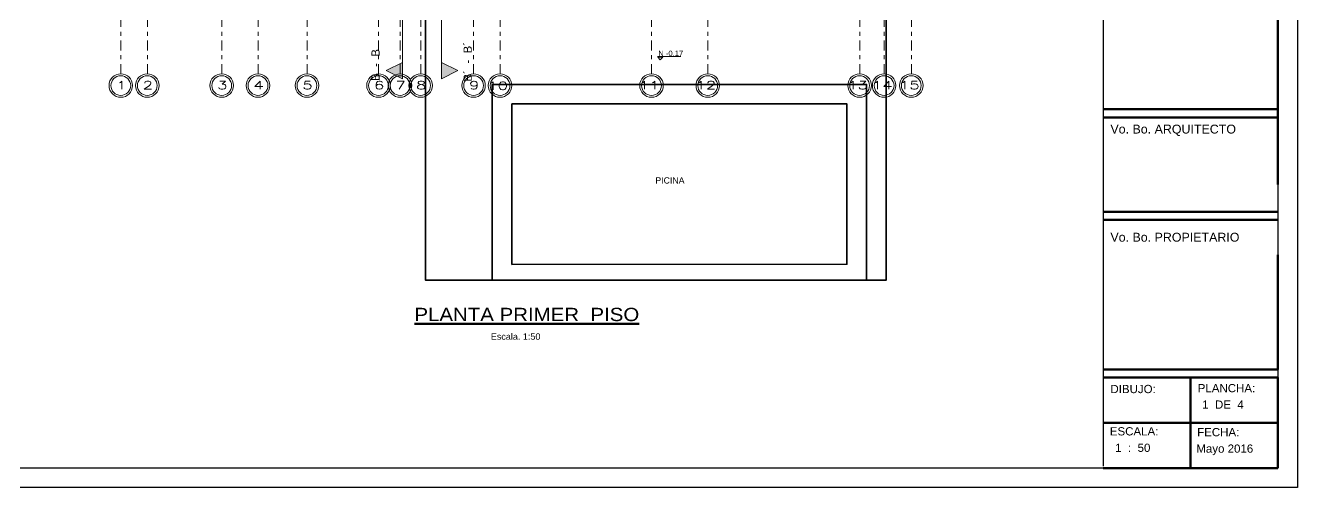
# Model space of a CAD drawing. Header units: metres. Extents: x -50 to 76, y -61 to 14.
# Drawn here: x -22.49 to 9.96, y -20.8 to -8.99 of the extents above; entities that cross this region are included whole.
import ezdxf
from ezdxf.enums import TextEntityAlignment as Align

# ---------------------------------------------------------------- set-up
doc = ezdxf.new("R2010")
doc.units = ezdxf.units.M
doc.header["$MEASUREMENT"] = 0
for name, pattern in [('CENTER', [2, 1.25, -0.25, 0.25, -0.25]), ('CENTERX2', [4, 2.5, -0.5, 0.5, -0.5]), ('DASHDOT2', [0.5, 0.25, -0.125, 0, -0.125])]:
    doc.linetypes.add(name, pattern=pattern)
for name, color, linetype, lineweight in [('1 CORTES', 113, 'Continuous', 18), ('1 NIVELES', 145, 'Continuous', 18), ('1 PISOS', 252, 'Continuous', 35), ('1 TEXTOS', 4, 'Continuous', 20), ('_TXT1', 7, 'Continuous', 0), ('achurados', 251, 'Continuous', 0), ('EJES', 251, 'CENTERX2', 0), ('F-PLANO 3', 81, 'Continuous', 20), ('muros', 7, 'Continuous', 60), ('TEXTO1', 7, 'Continuous', 60), ('TEXTOS', 4, 'Continuous', 25), ('TITULOS', 9, 'Continuous', 60), ('VP', 2, 'Continuous', 25)]:
    doc.layers.add(name, color=color, linetype=linetype, lineweight=lineweight)
doc.styles.add('DISEÑO', font='arial.ttf', dxfattribs={"width": 1.1})
doc.styles.add('Estilo_Generado_1', font='arial.ttf')
doc.styles.add('LEROY', font='arial.ttf')
doc.styles.add('ROMANS', font='romans', dxfattribs={"width": 0.7})
doc.styles.add('style1', font='Swis721 Blk BT Black.ttf')

msp = doc.modelspace()

# ---------------------------------------------------------------- hatches: boundary and pattern name
at = {"layer": '1 CORTES'}
for points in [[(-12.872, -9.936), (-13.293, -10.146), (-12.872, -10.357)], [(-11.882, -9.936), (-11.882, -10.357), (-11.461, -10.146)]]:
    msp.add_hatch(color=256, dxfattribs=at).paths.add_polyline_path(points)

# ---------------------------------------------------------------- linework, layer by layer
for p, q in [((9.962, 14.199), (9.962, -20.801)), ((5.005, 13.699), (5.005, -20.253)), ((9.462, 13.699), (9.462, -20.301)), ((9.462, -20.301), (-49.538, -20.301)), ((9.962, -20.801), (-50.038, -20.801))]:
    msp.add_line(p, q)
for p, q in [((-12.872, -9.936), (-12.872, 7.946)), ((-11.882, 7.946), (-11.882, -9.936)), ((-13.293, -10.146), (-12.872, -9.936)), ((-12.872, -9.936), (-12.872, -10.357)), ((-11.882, -10.357), (-11.882, -9.757)), ((-11.882, -9.936), (-11.882, -10.357)), ((-11.461, -10.146), (-11.882, -9.936)), ((-12.872, -10.357), (-13.293, -10.146)), ((-11.882, -10.357), (-11.461, -10.146))]:
    msp.add_line(p, q, dxfattribs=at)
at = {"layer": '1 NIVELES', "color": 2, "linetype": 'CENTER'}
for p, q in [((-6.366, -9.789), (-5.769, -9.789)), ((-6.298, -9.873), (-6.363, -9.808)), ((-6.363, -9.808), (-6.232, -9.808)), ((-6.298, -9.873), (-6.232, -9.808))]:
    msp.add_line(p, q, dxfattribs=at)
at = {"layer": '1 PISOS'}
msp.add_line((-10.584, -15.5), (-1.034, -15.5), dxfattribs=at)
for points in [[(-12.284, -8.75), (-1.034, -8.75), (-1.034, -3.75), (-0.534, -3.75), (-0.534, -15.5), (-1.034, -15.5), (-1.034, -10.5), (-10.584, -10.5), (-10.584, -15.5), (-12.284, -15.505)], [(-10.084, -11), (-1.534, -11), (-1.534, -15.096), (-10.084, -15.1)]]:
    msp.add_lwpolyline(points, close=True, dxfattribs=at)
at = {"layer": 'achurados', "color": 251, "linetype": 'ByBlock'}
for centre in [(-20.061, -10.529), (-19.386, -10.529), (-17.486, -10.529), (-16.561, -10.529), (-15.311, -10.529), (-13.486, -10.529), (-12.936, -10.529), (-12.411, -10.529), (-11.061, -10.529), (-10.386, -10.529), (-6.521, -10.529), (-5.086, -10.529), (-1.211, -10.529), (-0.586, -10.529), (0.106, -10.529)]:
    msp.add_circle(centre, 0.3, dxfattribs=at)
at = {"layer": 'EJES', "linetype": 'DASHDOT2'}
for p, q in [((-20.059, -10.231), (-20.059, 7.233)), ((-20.059, -10.231), (-20.059, 7.233)), ((-19.384, -10.231), (-19.384, 7.233)), ((-19.384, -10.231), (-19.384, 7.233)), ((-17.484, -10.231), (-17.484, 7.233)), ((-17.484, -10.231), (-17.484, 7.233)), ((-16.559, -10.231), (-16.559, 7.233)), ((-16.559, -10.231), (-16.559, 7.233)), ((-15.309, -10.231), (-15.309, 7.233)), ((-15.309, -10.231), (-15.309, 7.233)), ((-13.484, -10.231), (-13.484, 7.233)), ((-12.934, -10.231), (-12.934, 7.233)), ((-12.409, -10.231), (-12.409, 7.233)), ((-12.409, -10.231), (-12.409, 7.233)), ((-11.059, -10.231), (-11.059, 7.233)), ((-11.059, -10.231), (-11.059, 7.233)), ((-10.384, -10.231), (-10.384, 7.233)), ((-10.384, -10.231), (-10.384, 7.233)), ((-6.519, -10.231), (-6.519, 7.233)), ((-6.519, -10.231), (-6.519, 7.233)), ((-5.084, -10.231), (-5.084, 7.233)), ((-5.084, -10.231), (-5.084, 7.233)), ((-1.209, -10.231), (-1.209, 7.233)), ((-1.209, -10.231), (-1.209, 7.233)), ((-0.584, -10.231), (-0.584, 7.233)), ((0.108, -10.231), (0.108, 7.233))]:
    msp.add_line(p, q, dxfattribs=at)
at = {"layer": 'F-PLANO 3', "color": 1, "linetype": 'ByBlock'}
for centre in [(-20.061, -10.529), (-19.386, -10.529), (-17.486, -10.529), (-16.561, -10.529), (-15.311, -10.529), (-13.486, -10.529), (-12.936, -10.529), (-12.411, -10.529), (-11.061, -10.529), (-10.386, -10.529), (-6.521, -10.529), (-5.086, -10.529), (-1.211, -10.529), (-0.586, -10.529), (0.106, -10.529)]:
    msp.add_circle(centre, 0.252, dxfattribs=at)
at = {"layer": 'muros'}
for p, q in [((9.462, -6.126), (9.462, -11.807)), ((9.462, -10.436), (9.462, -13.061)), ((5.005, -11.133), (9.462, -11.133)), ((5.005, -11.343), (9.462, -11.343)), ((5.005, -13.752), (9.462, -13.752)), ((5.005, -13.962), (9.462, -13.962)), ((9.462, -14.852), (9.462, -17.781)), ((5.005, -17.781), (9.462, -17.781)), ((5.005, -17.991), (9.462, -17.991)), ((7.233, -17.991), (7.233, -20.301)), ((9.462, -17.991), (9.462, -20.301)), ((5.005, -19.146), (9.462, -19.146)), ((5.005, -20.301), (9.462, -20.301))]:
    msp.add_line(p, q, dxfattribs=at)

# ---------------------------------------------------------------- texts
at = {"layer": '1 CORTES', "style": 'Estilo_Generado_1'}
for s, p in [('B  -  B', (-13.456, -10.415)), ('B´  -  B´', (-11.107, -10.428))]:
    msp.add_text(s, height=0.2107, rotation=90, dxfattribs=at).set_placement(p)
at = {"layer": '1 TEXTOS', "insert": (-6.424, -12.873), "char_height": 0.16, "attachment_point": 1, "style": 'Estilo_Generado_1'}
msp.add_mtext('\\A1;PICINA', dxfattribs=at)
at = {"layer": '_TXT1', "style": 'ROMANS', "width": 1.5}
for s, height, p in [('1', 0.204, (-20.177, -10.622)), ('2', 0.204, (-19.502, -10.622)), ('3', 0.204, (-17.602, -10.622)), ('4', 0.204, (-16.677, -10.622)), ('5', 0.204, (-15.427, -10.622)), ('6', 0.204, (-13.602, -10.622)), ('7', 0.204, (-13.052, -10.622)), ('8', 0.204, (-12.527, -10.622)), ('9', 0.204, (-11.177, -10.622)), ('10', 0.2042, (-10.707, -10.639)), ('11', 0.2042, (-6.842, -10.622)), ('12', 0.2042, (-5.397, -10.622)), ('13', 0.2042, (-1.522, -10.622)), ('14', 0.2042, (-0.897, -10.622)), ('15', 0.2042, (-0.204, -10.622))]:
    msp.add_text(s, height=height, dxfattribs=at).set_placement(p)
at = {"layer": 'muros', "style": 'style1'}
for s, height, p in [('Vo. Bo. ARQUITECTO', 0.2268, (5.187, -11.755)), ('Vo. Bo. PROPIETARIO', 0.2268, (5.187, -14.517)), ('DIBUJO:', 0.21, (5.187, -18.387)), ('PLANCHA:', 0.21, (7.415, -18.365)), ('ESCALA:', 0.21, (5.172, -19.468)), ('FECHA:', 0.21, (7.4, -19.489))]:
    msp.add_text(s, height=height, dxfattribs=at).set_placement(p)
at = {"layer": 'TEXTO1', "style": 'DISEÑO'}
msp.add_text('Escala. 1:50', height=0.16459, dxfattribs=at).set_placement((-9.988, -17.073), align=Align.BOTTOM_CENTER)
at = {"layer": 'TEXTOS', "color": 2, "style": 'LEROY'}
msp.add_text('N -0.17', height=0.1389, rotation=0.0654, dxfattribs=at).set_placement((-6.348, -9.776))
at = {"layer": 'TITULOS', "style": 'DISEÑO', "width": 1.1}
msp.add_text('%%UPLANTA PRIMER  PISO', height=0.33936, dxfattribs=at).set_placement((-9.702, -16.649), align=Align.BOTTOM_CENTER)
at = {"layer": 'VP', "style": 'style1'}
for s, p in [('1  DE  4', (7.529, -18.785)), ('1  :  50', (5.31, -19.888)), ('Mayo 2016', (7.379, -19.909))]:
    msp.add_text(s, height=0.21, dxfattribs=at).set_placement(p)

doc.saveas('drawing.dxf')
